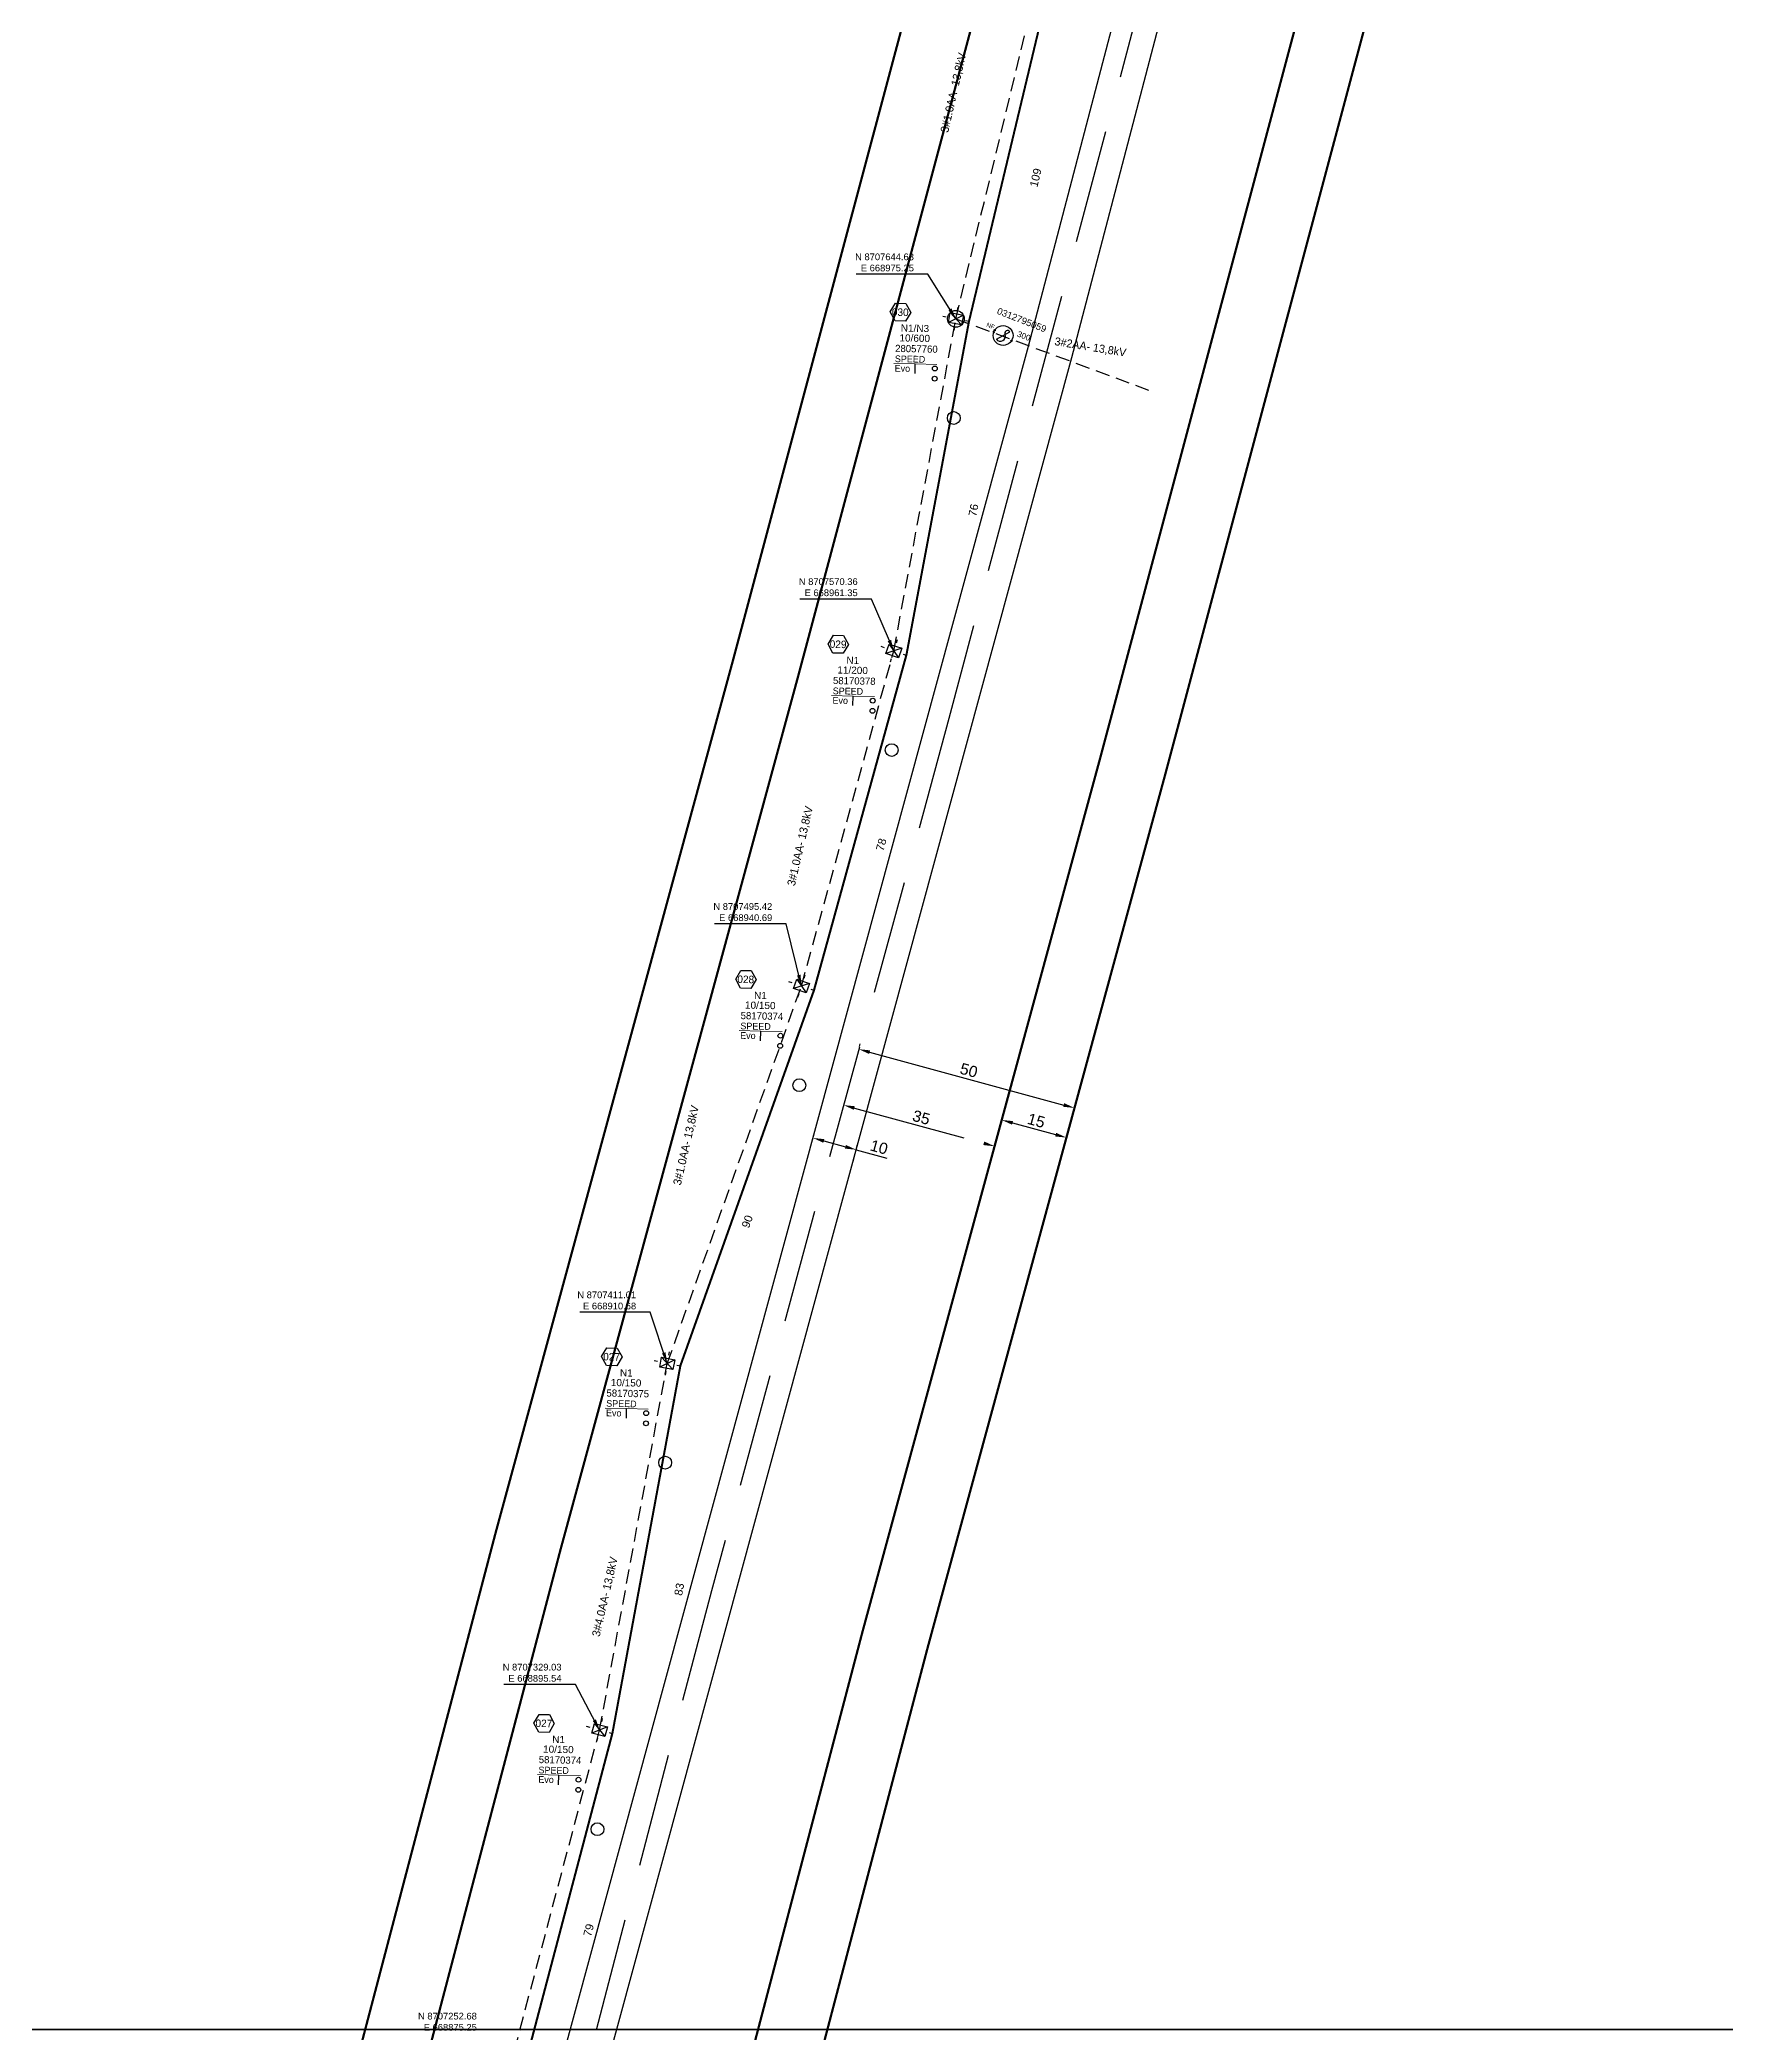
# Model space of a CAD drawing. Header units: millimetres. Extents: x -215 to 3236, y 776 to 3361.
# Drawn here: x 1613.4 to 1990.4, y 2461.7 to 2907.3 of the extents above; entities that cross this region are included whole.
import ezdxf
from ezdxf.enums import TextEntityAlignment as Align

# ---------------------------------------------------------------- set-up
doc = ezdxf.new("R2010")
doc.units = ezdxf.units.MM
doc.linetypes.add('DASHEDX2', pattern=[38.1, 25.4, -12.7])
doc.linetypes.add('HIDDEN2', pattern=[4.7625, 3.175, -1.5875])
for name, color, linetype in [('0_FAIXA_DOMINIO_INVENTARIO_DNIT', 254, 'DASHEDX2'), ('CHAVES', 3, 'Continuous'), ('COTAGEM', 1, 'Continuous'), ('DISTANCIA', 7, 'Continuous'), ('Estradas Geral -Dezembro 2017$0$Eixo Estrada', 6, 'Continuous'), ('Estradas Geral -Dezembro 2017$0$RUAS', 253, 'Continuous'), ('ID', 252, 'Continuous'), ('Loc. Geo', 240, 'Continuous'), ('MT', 3, 'HIDDEN2'), ('OCUPANTE', 7, 'Continuous'), ('POSTE', 7, 'Continuous'), ('POSTES', 7, 'Continuous'), ('TEXTO', 7, 'Continuous')]:
    doc.layers.add(name, color=color, linetype=linetype)
doc.layers.add('faixa n edificavel', color=7, linetype='DASHEDX2', true_color=0x7aafdf)
doc.layers.add('Fibra', color=1, linetype='Continuous', lineweight=40)
doc.layers.add('LAYER INVISIVEL', color=50, linetype='Continuous', plot=False)
doc.styles.add('Letra Tecnica', font='GOTHIC.TTF')
doc.styles.get("Standard").update_dxf_attribs({"font": 'arial.ttf'})
doc.dimstyles.new('EVO', dxfattribs={"dimtxt": 1.8, "dimasz": 3.5, "dimexe": 1.75, "dimexo": 0.875, "dimgap": 0.875, "dimtad": 1, "dimdec": 0, "dimdsep": 46, "dimlunit": 6, "dimtxsty": 'Standard', "dimcen": 3.5, "dimse1": 1, "dimse2": 1, "dimsd1": 1, "dimsd2": 1, "dimadec": 0, "dimazin": 0, "dimtfac": 1, "dimtdec": 0, "dimtmove": 0, "dimatfit": 3, "dimfxl": 1.75, "dimtolj": 1, "dimtzin": 0, "dimarcsym": 0})
doc.dimstyles.new('ISO-25', dxfattribs={"dimtxt": 2.5, "dimasz": 2.5, "dimexe": 1.25, "dimexo": 0.625, "dimtad": 1, "dimtxsty": 'Standard', "dimcen": 2.5, "dimadec": 0, "dimazin": 0, "dimtfac": 1, "dimtmove": 0, "dimatfit": 3, "dimfxl": 1, "dimarcsym": 0})

# ---------------------------------------------------------------- blocks, each defined once
blk = doc.blocks.new('*U41')
at = {"layer": 'COTAGEM', "linetype": 'ByBlock'}
blk.add_lwpolyline([(-10151, 1221), (-11299, -766), (-13594, -766), (-14741, 1221), (-13594, 3209), (-11299, 3209)], close=True, dxfattribs=at)
at = {"layer": 'LAYER INVISIVEL'}
for p, q in [((-2139, 519), (-2917, 708)), ((442, 1819), (631, 2597)), ((-442, -1819), (-631, -2597)), ((2139, -519), (2917, -708))]:
    blk.add_line(p, q, dxfattribs=at)
for centre, radius in [((-4469, -11217), 544), ((-4469, -13492), 544), ((0, -22187), 1432)]:
    blk.add_circle(centre, radius, dxfattribs=at)
at = {"layer": 'OCUPANTE', "lineweight": 5}
for p, q in [((-8890, -10282), (-13695, -10282)), ((-4084, -10282), (-8890, -10282))]:
    blk.add_line(p, q, dxfattribs=at)
at = {"layer": 'OCUPANTE'}
blk.add_line((-8890, -12431), (-8890, -10282), dxfattribs=at)
at = {"layer": 'POSTES'}
for p, q in [((-1722, -735), (-1193, 1442)), ((1722, 735), (-1722, -735)), ((-1193, 1442), (1722, 735)), ((-1193, 1442), (1193, -1442)), ((1722, 735), (1193, -1442)), ((1193, -1442), (-1722, -735))]:
    blk.add_line(p, q, dxfattribs=at)
at = {"layer": 'COTAGEM', "style": 'Letra Tecnica'}
blk.add_attdef('N', text='', height=1680, dxfattribs=at).set_placement((-12486, 2902), align=Align.MIDDLE_CENTER)
at = {"layer": 'ID', "style": 'Letra Tecnica'}
blk.add_attdef('ID', text='', height=1600, dxfattribs=at).set_placement((-13453, -5293), align=Align.MIDDLE_LEFT)
at = {"layer": 'OCUPANTE', "style": 'Letra Tecnica'}
for tag, p in [('E6', (232, 10940)), ('E5', (-13464, -6276)), ('E3', (-13464, -8467)), ('E4', (-8658, -8467)), ('E1', (-13464, -10616)), ('E2', (-8658, -10616))]:
    blk.add_attdef(tag, p, '', height=1500, dxfattribs=at)
at = {"layer": 'TEXTO'}
for tag, p in [('REDE', (-9117, -708)), ('MODELO', (-9117, -2916))]:
    blk.add_attdef(tag, text='', height=1600, dxfattribs=at).set_placement(p, align=Align.MIDDLE_CENTER)
blk = doc.blocks.new('*D76')
at = {"layer": 'Defpoints', "color": 0, "transparency": 16777216}
for p in [(1753.8, 2611.25, -25.08), (1767.18, 2608.78), (1738.66, 2529.27, -25.08)]:
    blk.add_point(p, dxfattribs=at)
at = {"layer": 'DISTANCIA', "color": 0, "transparency": 16777216, "insert": (1756.48, 2560.73), "char_height": 1.8, "attachment_point": 5, "rotation": 79.5338}
blk.add_mtext('\\A1;83', dxfattribs=at)
blk = doc.blocks.new('*U43')
at = {"layer": 'COTAGEM', "linetype": 'ByBlock'}
blk.add_lwpolyline([(-10151, 1221), (-11299, -766), (-13594, -766), (-14741, 1221), (-13594, 3209), (-11299, 3209)], close=True, dxfattribs=at)
at = {"layer": 'LAYER INVISIVEL'}
for p, q in [((-2173, 353), (-2962, 482)), ((300, 1848), (429, 2637)), ((-300, -1848), (-429, -2637)), ((2173, -353), (2962, -482))]:
    blk.add_line(p, q, dxfattribs=at)
for centre, radius in [((-4469, -11217), 544), ((-4469, -13492), 544), ((0, -22187), 1432)]:
    blk.add_circle(centre, radius, dxfattribs=at)
at = {"layer": 'OCUPANTE', "lineweight": 5}
for p, q in [((-8890, -10282), (-13695, -10282)), ((-4084, -10282), (-8890, -10282))]:
    blk.add_line(p, q, dxfattribs=at)
at = {"layer": 'OCUPANTE'}
blk.add_line((-8890, -12431), (-8890, -10282), dxfattribs=at)
at = {"layer": 'POSTES'}
for p, q in [((-1660, -865), (-1301, 1346)), ((1660, 865), (-1660, -865)), ((-1301, 1346), (1660, 865)), ((-1301, 1346), (1301, -1346)), ((1660, 865), (1301, -1346)), ((1301, -1346), (-1660, -865))]:
    blk.add_line(p, q, dxfattribs=at)
at = {"layer": 'COTAGEM', "style": 'Letra Tecnica'}
blk.add_attdef('N', text='', height=1680, dxfattribs=at).set_placement((-12486, 2902), align=Align.MIDDLE_CENTER)
at = {"layer": 'ID', "style": 'Letra Tecnica'}
blk.add_attdef('ID', text='', height=1600, dxfattribs=at).set_placement((-13453, -5293), align=Align.MIDDLE_LEFT)
at = {"layer": 'OCUPANTE', "style": 'Letra Tecnica'}
for tag, p in [('E6', (232, 10940)), ('E5', (-13464, -6276)), ('E3', (-13464, -8467)), ('E4', (-8658, -8467)), ('E1', (-13464, -10616)), ('E2', (-8658, -10616))]:
    blk.add_attdef(tag, p, '', height=1500, dxfattribs=at)
at = {"layer": 'TEXTO'}
for tag, p in [('REDE', (-9117, -708)), ('MODELO', (-9117, -2916))]:
    blk.add_attdef(tag, text='', height=1600, dxfattribs=at).set_placement(p, align=Align.MIDDLE_CENTER)
blk = doc.blocks.new('*D77')
at = {"layer": 'Defpoints', "color": 0, "transparency": 16777216}
for p in [(1783.81, 2695.65, -25.08), (1791.37, 2692.97), (1753.8, 2611.25, -25.08)]:
    blk.add_point(p, dxfattribs=at)
at = {"layer": 'DISTANCIA', "color": 0, "transparency": 16777216, "insert": (1771.7, 2642.99), "char_height": 1.8, "attachment_point": 5, "rotation": 70.4256}
blk.add_mtext('\\A1;90', dxfattribs=at)
blk = doc.blocks.new('*U11')
at = {"layer": 'COTAGEM', "linetype": 'ByBlock'}
blk.add_lwpolyline([(-10151, 1221), (-11299, -766), (-13594, -766), (-14741, 1221), (-13594, 3209), (-11299, 3209)], close=True, dxfattribs=at)
at = {"layer": 'LAYER INVISIVEL'}
for p, q in [((-2102, 654), (-2866, 891)), ((556, 1788), (794, 2551)), ((-556, -1788), (-794, -2551)), ((2102, -654), (2866, -891))]:
    blk.add_line(p, q, dxfattribs=at)
for centre, radius in [((-4469, -11217), 544), ((-4469, -13492), 544), ((0, -22187), 1432)]:
    blk.add_circle(centre, radius, dxfattribs=at)
at = {"layer": 'OCUPANTE', "lineweight": 5}
for p, q in [((-8890, -10282), (-13695, -10282)), ((-4084, -10282), (-8890, -10282))]:
    blk.add_line(p, q, dxfattribs=at)
at = {"layer": 'OCUPANTE'}
blk.add_line((-8890, -12431), (-8890, -10282), dxfattribs=at)
at = {"layer": 'POSTES'}
for p, q in [((-1765, -624), (-1100, 1515)), ((1765, 624), (-1765, -624)), ((-1100, 1515), (1765, 624)), ((-1100, 1515), (1100, -1515)), ((1765, 624), (1100, -1515)), ((1100, -1515), (-1765, -624))]:
    blk.add_line(p, q, dxfattribs=at)
at = {"layer": 'COTAGEM', "style": 'Letra Tecnica'}
blk.add_attdef('N', text='', height=1680, dxfattribs=at).set_placement((-12486, 2902), align=Align.MIDDLE_CENTER)
at = {"layer": 'ID', "style": 'Letra Tecnica'}
blk.add_attdef('ID', text='', height=1600, dxfattribs=at).set_placement((-13453, -5293), align=Align.MIDDLE_LEFT)
at = {"layer": 'OCUPANTE', "style": 'Letra Tecnica'}
for tag, p in [('E6', (232, 10940)), ('E5', (-13464, -6276)), ('E3', (-13464, -8467)), ('E4', (-8658, -8467)), ('E1', (-13464, -10616)), ('E2', (-8658, -10616))]:
    blk.add_attdef(tag, p, '', height=1500, dxfattribs=at)
at = {"layer": 'TEXTO'}
for tag, p in [('REDE', (-9117, -708)), ('MODELO', (-9117, -2916))]:
    blk.add_attdef(tag, text='', height=1600, dxfattribs=at).set_placement(p, align=Align.MIDDLE_CENTER)
blk = doc.blocks.new('*D73')
at = {"layer": 'Defpoints', "color": 0, "transparency": 16777216}
for p in [(1804.47, 2770.6, -25.08), (1814.7, 2767.78), (1783.81, 2695.65, -25.08)]:
    blk.add_point(p, dxfattribs=at)
at = {"layer": 'DISTANCIA', "color": 0, "transparency": 16777216, "insert": (1801.67, 2727.27), "char_height": 1.8, "attachment_point": 5, "rotation": 74.587}
blk.add_mtext('\\A1;78', dxfattribs=at)
blk = doc.blocks.new('*D74')
at = {"layer": 'Defpoints', "color": 0, "transparency": 16777216}
for p in [(1818.37, 2844.86, -25.08), (1831.66, 2842.38), (1804.47, 2770.6, -25.08)]:
    blk.add_point(p, dxfattribs=at)
at = {"layer": 'DISTANCIA', "color": 0, "transparency": 16777216, "insert": (1822.3, 2802.07), "char_height": 1.8, "attachment_point": 5, "rotation": 79.4006}
blk.add_mtext('\\A1;76', dxfattribs=at)
blk = doc.blocks.new('*U44')
at = {"layer": 'COTAGEM', "linetype": 'ByBlock'}
blk.add_lwpolyline([(-10151, 1221), (-11299, -766), (-13594, -766), (-14741, 1221), (-13594, 3209), (-11299, 3209)], close=True, dxfattribs=at)
at = {"layer": 'LAYER INVISIVEL'}
for p, q in [((-2172, 358), (-2961, 489)), ((305, 1847), (435, 2636)), ((-305, -1847), (-435, -2636)), ((2172, -358), (2961, -489))]:
    blk.add_line(p, q, dxfattribs=at)
for centre, radius in [((-4469, -11217), 544), ((-4469, -13492), 544), ((0, -22187), 1432)]:
    blk.add_circle(centre, radius, dxfattribs=at)
at = {"layer": 'OCUPANTE', "lineweight": 5}
for p, q in [((-8890, -10282), (-13695, -10282)), ((-4084, -10282), (-8890, -10282))]:
    blk.add_line(p, q, dxfattribs=at)
at = {"layer": 'OCUPANTE'}
blk.add_line((-8890, -12431), (-8890, -10282), dxfattribs=at)
at = {"layer": 'POSTES'}
for p, q in [((-1662, -861), (-1298, 1349)), ((1662, 861), (-1662, -861)), ((-1298, 1349), (1662, 861)), ((-1298, 1349), (1298, -1349)), ((1662, 861), (1298, -1349)), ((1298, -1349), (-1662, -861))]:
    blk.add_line(p, q, dxfattribs=at)
blk.add_circle((0, 0), 1872, dxfattribs=at)
at = {"layer": 'COTAGEM', "style": 'Letra Tecnica'}
blk.add_attdef('N', text='', height=1680, dxfattribs=at).set_placement((-12486, 2902), align=Align.MIDDLE_CENTER)
at = {"layer": 'ID', "style": 'Letra Tecnica'}
blk.add_attdef('ID', text='', height=1600, dxfattribs=at).set_placement((-13453, -5293), align=Align.MIDDLE_LEFT)
at = {"layer": 'OCUPANTE', "style": 'Letra Tecnica'}
for tag, p in [('E6', (232, 10940)), ('E5', (-13464, -6276)), ('E3', (-13464, -8467)), ('E4', (-8658, -8467)), ('E1', (-13464, -10616)), ('E2', (-8658, -10616))]:
    blk.add_attdef(tag, p, '', height=1500, dxfattribs=at)
at = {"layer": 'TEXTO'}
for tag, p in [('REDE', (-9117, -708)), ('MODELO', (-9117, -2916))]:
    blk.add_attdef(tag, text='', height=1600, dxfattribs=at).set_placement(p, align=Align.MIDDLE_CENTER)
blk = doc.blocks.new('*D75')
at = {"layer": 'Defpoints', "color": 0, "transparency": 16777216}
for p in [(1844.1, 2951.03, -25.08), (1855.47, 2948.28), (1818.37, 2844.86, -25.08)]:
    blk.add_point(p, dxfattribs=at)
at = {"layer": 'DISTANCIA', "color": 0, "transparency": 16777216, "insert": (1836.21, 2876.43), "char_height": 1.8, "attachment_point": 5, "rotation": 76.3807}
blk.add_mtext('\\A1;109', dxfattribs=at)
blk = doc.blocks.new('*U3')
at = {"layer": 'CHAVES'}
h = blk.add_hatch(dxfattribs=at)
h.set_pattern_fill('ANSI31', color=256)
h.set_pattern_definition([(45, (-1286.40375, 399.43742), (-0.088388348, 0.088388348), [])])
h.paths.add_polyline_path([(-140, 0, 1), (140, 0, 1)])
h = blk.add_hatch(dxfattribs=at)
h.set_pattern_fill('ANSI31', color=256, angle=349.78703)
h.set_pattern_definition([(34.787034, (3199.01163, 228.53242), (-0.071315966, 0.102659792), [])])
h.paths.add_polyline_path([(4254, -393, 1), (4535, -393, 1)])
blk.add_line((1100, -1295), (3330, 1295), dxfattribs=at)
for centre, radius in [((35, 393), 140), ((2215, 0), 2215), ((4394, -393), 140)]:
    blk.add_circle(centre, radius, dxfattribs=at)
for centre, radius, start, end in [((1723, -366), 1119, 236.16406, 42.62723), ((2943, 839), 598, 49.73922, 228.36927)]:
    blk.add_arc(centre, radius, start, end, dxfattribs=at)
at = {"layer": 'CHAVES', "ltscale": 0.01}
for tag, p, height in [('COD', (7, 2627), 1500), ('STA', (5851, 2275), 1000), ('CORR', (0, -3941), 1300)]:
    blk.add_attdef(tag, p, '', height=height, dxfattribs=at)
at = {"layer": 'CHAVES', "ltscale": 0.01, "flags": 1}
blk.add_attdef('CODPATR_CH', (5807, 998), '', height=1000, dxfattribs=at)
at = {"layer": 'CHAVES'}
blk.add_attdef('ELO', (9351, 2275), '', height=1000, dxfattribs=at)
blk = doc.blocks.new('*D87')
at = {"layer": 'Defpoints', "color": 0, "transparency": 16777216}
for p in [(1738.66, 2529.27, -25.08), (1749.22, 2526.46), (1718.37, 2452.91, -25.08)]:
    blk.add_point(p, dxfattribs=at)
at = {"layer": 'DISTANCIA', "color": 0, "transparency": 16777216, "insert": (1736.22, 2484.52), "char_height": 1.8, "attachment_point": 5, "rotation": 75.122}
blk.add_mtext('\\A1;79', dxfattribs=at)
blk = doc.blocks.new('*U51')
blk.add_lwpolyline([(0, 447.69), (782.35, 447.69), (782.35, 0), (0, 0)], close=True)
at = {"color": 252, "style": 'Letra Tecnica'}
for tag, p in [('NP', (751.81, 65.13)), ('NT', (751.81, 53.82))]:
    blk.add_attdef(tag, text='', height=3, dxfattribs=at).set_placement(p, align=Align.TOP_LEFT)
at = {"style": 'Letra Tecnica'}
blk.add_attdef('N', text='', height=25, dxfattribs=at).set_placement((724.91, 31.49), align=Align.TOP_LEFT)
blk = doc.blocks.new('*D91')
at = {"layer": 'COTAGEM', "color": 0, "linetype": 'DASHEDX2', "lineweight": -2, "transparency": 16777216}
for p, q in [((1785.71, 2659.08), (1786.74, 2662.87)), ((1788.82, 2661.01), (1793.65, 2659.69)), ((1795.35, 2656.45), (1796.39, 2660.24)), ((1796.06, 2659.04), (1802.9, 2657.17))]:
    blk.add_line(p, q, dxfattribs=at)
at = {"layer": 'COTAGEM', "color": 0, "linetype": 'DASHEDX2', "transparency": 16777216}
for points in [[(1788.93, 2661.41), (1788.71, 2660.6), (1786.41, 2661.66)], [(1793.76, 2660.1), (1793.54, 2659.29), (1796.06, 2659.04)]]:
    blk.add_solid(points, dxfattribs=at)
at = {"layer": 'Defpoints', "color": 0, "linetype": 'DASHEDX2', "transparency": 16777216}
for p in [(1785.54, 2658.48), (1795.19, 2655.85), (1796.06, 2659.04)]:
    blk.add_point(p, dxfattribs=at)
at = {"layer": 'COTAGEM', "color": 0, "linetype": 'DASHEDX2', "transparency": 16777216, "insert": (1801.18, 2659.61), "char_height": 2.5, "attachment_point": 5, "rotation": 344.7687}
blk.add_mtext('10', dxfattribs=at)
blk = doc.blocks.new('*D88')
at = {"layer": 'COTAGEM', "color": 0, "linetype": 'DASHEDX2', "lineweight": -2, "transparency": 16777216}
for p, q in [((1793.09, 2668.43), (1792.92, 2667.81)), ((1795.66, 2668.36), (1824.61, 2660.48)), ((1826.85, 2659.22), (1826.69, 2658.62))]:
    blk.add_line(p, q, dxfattribs=at)
at = {"layer": 'COTAGEM', "color": 0, "linetype": 'DASHEDX2', "transparency": 16777216}
for points in [[(1795.77, 2668.76), (1795.55, 2667.96), (1793.25, 2669.02)], [(1824.71, 2660.88), (1824.5, 2660.08), (1827.02, 2659.82)]]:
    blk.add_solid(points, dxfattribs=at)
at = {"layer": 'Defpoints', "color": 0, "linetype": 'DASHEDX2', "transparency": 16777216}
for p in [(1793.25, 2669.03), (1827.02, 2659.82), (1827.02, 2659.82)]:
    blk.add_point(p, dxfattribs=at)
at = {"layer": 'COTAGEM', "color": 0, "linetype": 'DASHEDX2', "transparency": 16777216, "insert": (1810.63, 2666.25), "char_height": 2.5, "attachment_point": 5, "rotation": 344.7687}
blk.add_mtext('35', dxfattribs=at)
blk = doc.blocks.new('*D92')
at = {"layer": 'COTAGEM', "color": 0, "linetype": 'DASHEDX2', "lineweight": -2, "transparency": 16777216}
for p, q in [((1828.78, 2666.3), (1828.95, 2666.9)), ((1831.03, 2665.04), (1840.68, 2662.41)), ((1843.25, 2662.36), (1843.42, 2662.96))]:
    blk.add_line(p, q, dxfattribs=at)
at = {"layer": 'COTAGEM', "color": 0, "linetype": 'DASHEDX2', "transparency": 16777216}
for points in [[(1831.14, 2665.44), (1830.92, 2664.64), (1828.62, 2665.7)], [(1840.79, 2662.82), (1840.57, 2662.01), (1843.09, 2661.76)]]:
    blk.add_solid(points, dxfattribs=at)
at = {"layer": 'Defpoints', "color": 0, "linetype": 'DASHEDX2', "transparency": 16777216}
for p in [(1828.62, 2665.7), (1843.09, 2661.76), (1843.09, 2661.76)]:
    blk.add_point(p, dxfattribs=at)
at = {"layer": 'COTAGEM', "color": 0, "linetype": 'DASHEDX2', "transparency": 16777216, "insert": (1836.35, 2665.56), "char_height": 2.5, "attachment_point": 5, "rotation": 344.7755}
blk.add_mtext('15', dxfattribs=at)
blk = doc.blocks.new('*D93')
at = {"layer": 'Defpoints', "color": 0, "transparency": 16777216}
for p in [(1796.65, 2681.52), (1844.89, 2668.39), (1844.89, 2668.39)]:
    blk.add_point(p, dxfattribs=at)
at = {"layer": 'Loc. Geo', "color": 0, "lineweight": -2, "transparency": 16777216}
for p, q in [((1796.81, 2682.12), (1796.98, 2682.72)), ((1799.06, 2680.86), (1842.48, 2669.04)), ((1845.06, 2668.99), (1845.22, 2669.59))]:
    blk.add_line(p, q, dxfattribs=at)
at = {"layer": 'Loc. Geo', "color": 0, "transparency": 16777216}
for points in [[(1799.17, 2681.26), (1798.95, 2680.46), (1796.65, 2681.52)], [(1842.59, 2669.45), (1842.37, 2668.64), (1844.89, 2668.39)]]:
    blk.add_solid(points, dxfattribs=at)
at = {"layer": 'Loc. Geo', "color": 0, "transparency": 16777216, "insert": (1821.27, 2676.79), "char_height": 2.5, "attachment_point": 5, "rotation": 344.7755}
blk.add_mtext('50', dxfattribs=at)

msp = doc.modelspace()

# ---------------------------------------------------------------- linework, layer by layer
at = {"layer": '0_FAIXA_DOMINIO_INVENTARIO_DNIT', "linetype": 'DASHEDX2', "const_width": 0.5}
for points in [[(2012.853, 3360.286), (1915.121, 2988.126), (1850.577, 2746.386), (1797.502, 2551.368), (1702.716, 2190.412), (1674.269, 2082.811), (1664.15, 2037.403), (1641.546, 1945.521), (1615.061, 1845.544), (1577.146, 1699.775), (1519.087, 1480.056), (1463.869, 1272.064), (1415.41, 1087.737)], [(1939.796, 3357.683), (1847.453, 3006.044), (1782.989, 2764.606), (1729.877, 2569.449), (1635.027, 2208.247), (1606.244, 2099.376), (1595.993, 2053.379), (1573.721, 1962.846), (1547.355, 1863.317), (1509.434, 1717.527), (1451.421, 1497.979), (1396.191, 1289.944), (1347.711, 1105.535)]]:
    msp.add_lwpolyline(points, dxfattribs=at)
at = {"layer": 'Estradas Geral -Dezembro 2017$0$Eixo Estrada', "linetype": 'DASHEDX2'}
msp.add_lwpolyline([(1975.983, 3357.683), (1881.287, 2997.085), (1816.783, 2755.496), (1763.689, 2560.409), (1668.871, 2199.329), (1640.256, 2091.094), (1630.072, 2045.391), (1607.633, 1954.184), (1581.208, 1854.43), (1543.29, 1708.651), (1485.254, 1489.018), (1430.03, 1281.004), (1381.56, 1096.636)], dxfattribs=at)
at = {"layer": 'Estradas Geral -Dezembro 2017$0$RUAS'}
for points in [[(1620.019, 2022.583), (1639.634, 2106.136), (1653.211, 2158.615), (1713.148, 2392.597), (1834.629, 2838.761), (1970.615, 3357.683)], [(1629.754, 2020.298), (1649.344, 2103.741), (1662.896, 2156.122), (1722.816, 2390.043), (1844.291, 2836.179), (1980.952, 3357.683)]]:
    msp.add_lwpolyline(points, dxfattribs=at)
at = {"layer": 'faixa n edificavel', "color": 143, "linetype": 'DASHEDX2', "true_color": 0x7aafdf, "const_width": 0.5}
msp.add_lwpolyline([(1924.288, 3357.683), (1832.953, 3009.884), (1768.506, 2768.511), (1715.385, 2573.324), (1620.522, 2212.069), (1591.667, 2102.926), (1581.388, 2056.803), (1559.187, 1966.559), (1532.846, 1867.125), (1494.925, 1721.331), (1436.92, 1501.819), (1381.689, 1293.775), (1333.204, 1109.349)], dxfattribs=at)
at = {"layer": 'faixa n edificavel', "color": 143, "true_color": 0x7aafdf, "const_width": 0.5}
msp.add_lwpolyline([(2027.678, 3357.683), (2027.362, 3356.478), (1929.622, 2984.286), (1865.06, 2742.482), (1811.993, 2547.494), (1717.221, 2186.59), (1688.846, 2079.262), (1678.755, 2033.98), (1656.08, 1941.809), (1629.569, 1841.735), (1591.656, 1695.971), (1533.587, 1476.216), (1478.372, 1268.233), (1429.917, 1083.923)], dxfattribs=at)
at = {"layer": 'Fibra'}
for p, q in [((1821.323, 2844.312), (1845.914, 2947.379)), ((1807.321, 2769.643), (1821.323, 2844.312)), ((1786.66, 2694.701), (1807.321, 2769.643)), ((1756.752, 2610.702), (1786.66, 2694.701)), ((1741.557, 2528.495), (1756.752, 2610.702)), ((1722.164, 2455), (1741.557, 2528.495))]:
    msp.add_line(p, q, dxfattribs=at)
at = {"layer": 'MT'}
for p, q in [((1818.373, 2844.864), (1844.096, 2951.032)), ((1804.475, 2770.596), (1818.373, 2844.864)), ((1818.373, 2844.864), (1861.464, 2828.936)), ((1783.814, 2695.654), (1804.475, 2770.596)), ((1753.801, 2611.247), (1783.814, 2695.654)), ((1738.657, 2529.266), (1753.801, 2611.247)), ((1718.372, 2452.914), (1738.657, 2529.266))]:
    msp.add_line(p, q, dxfattribs=at)

# ---------------------------------------------------------------- block references
for p in [(1432.122, 2462.309), (1355.222, 2014.622)]:
    msp.add_blockref('*U51', p)
ref = msp.add_blockref('*U3', (1826.864, 2841.948), dxfattribs=dict(xscale=0.0009999999999999987, yscale=0.0009999999999999987, zscale=0.0009999999999999987, rotation=338.576261021374))
ref.add_attrib('COD', '0312795059', (1827.412, 2846.034), dxfattribs={"layer": 'CHAVES', "ltscale": 0.01, "height": 1.5, "rotation": 338.57626})
ref.add_attrib('STA', 'NF', (1825.082, 2843.16), dxfattribs={"layer": 'CHAVES', "ltscale": 0.01, "height": 1, "rotation": 338.57626})
ref.add_attrib('CORR', '300', (1831.921, 2840.977), dxfattribs={"layer": 'CHAVES', "ltscale": 0.01, "height": 1.3, "rotation": 338.57626})
at = {"layer": 'POSTE'}
ref = msp.add_blockref('*U44', (1818.373, 2844.864), dxfattribs=dict(at, xscale=0.001, yscale=0.001, zscale=0.001, rotation=358.7705005782111))
ref.add_attrib('N', '030', dxfattribs={"layer": 'COTAGEM', "height": 1.68, "rotation": 358.7705, "style": 'Letra Tecnica'}).set_placement((1805.917, 2846.353), align=Align.MIDDLE_CENTER)
ref.add_attrib('MODELO', '10/600', dxfattribs={"layer": 'TEXTO', "height": 1.6, "rotation": 358.7705}).set_placement((1809.161, 2840.544), align=Align.MIDDLE_CENTER)
ref.add_attrib('REDE', 'N1/N3', dxfattribs={"layer": 'TEXTO', "height": 1.6, "rotation": 358.7705}).set_placement((1809.209, 2842.753), align=Align.MIDDLE_CENTER)
ref.add_attrib('ID', '28057760', dxfattribs={"layer": 'ID', "height": 1.6, "rotation": 358.7705, "style": 'Letra Tecnica'}).set_placement((1804.775, 2838.261), align=Align.MIDDLE_LEFT)
ref.add_attrib('E1', 'Evo', (1804.653, 2833.068), dxfattribs={"layer": 'OCUPANTE', "height": 1.5, "rotation": 358.7705, "style": 'Letra Tecnica'})
ref.add_attrib('E3', 'SPEED', (1804.699, 2835.188), dxfattribs={"layer": 'OCUPANTE', "height": 1.5, "rotation": 358.7705, "style": 'Letra Tecnica'})
ref = msp.add_blockref('*U11', (1804.475, 2770.596), dxfattribs=dict(at, xscale=0.001, yscale=0.001, zscale=0.001, rotation=358.7705005782111))
ref.add_attrib('N', '029', dxfattribs={"layer": 'COTAGEM', "height": 1.68, "rotation": 358.7705, "style": 'Letra Tecnica'}).set_placement((1792.018, 2772.085), align=Align.MIDDLE_CENTER)
ref.add_attrib('MODELO', '11/200', dxfattribs={"layer": 'TEXTO', "height": 1.6, "rotation": 358.7705}).set_placement((1795.263, 2766.276), align=Align.MIDDLE_CENTER)
ref.add_attrib('REDE', 'N1', dxfattribs={"layer": 'TEXTO', "height": 1.6, "rotation": 358.7705}).set_placement((1795.311, 2768.485), align=Align.MIDDLE_CENTER)
ref.add_attrib('ID', '58170378', dxfattribs={"layer": 'ID', "height": 1.6, "rotation": 358.7705, "style": 'Letra Tecnica'}).set_placement((1790.877, 2763.993), align=Align.MIDDLE_LEFT)
ref.add_attrib('E1', 'Evo', (1790.755, 2758.8), dxfattribs={"layer": 'OCUPANTE', "height": 1.5, "rotation": 358.7705, "style": 'Letra Tecnica'})
ref.add_attrib('E3', 'SPEED', (1790.8, 2760.92), dxfattribs={"layer": 'OCUPANTE', "height": 1.5, "rotation": 358.7705, "style": 'Letra Tecnica'})
ref = msp.add_blockref('*U11', (1783.814, 2695.654), dxfattribs=dict(at, xscale=0.001, yscale=0.001, zscale=0.001, rotation=358.7705005782111))
ref.add_attrib('N', '028', dxfattribs={"layer": 'COTAGEM', "height": 1.68, "rotation": 358.7705, "style": 'Letra Tecnica'}).set_placement((1771.358, 2697.143), align=Align.MIDDLE_CENTER)
ref.add_attrib('MODELO', '10/150', dxfattribs={"layer": 'TEXTO', "height": 1.6, "rotation": 358.7705}).set_placement((1774.603, 2691.334), align=Align.MIDDLE_CENTER)
ref.add_attrib('REDE', 'N1', dxfattribs={"layer": 'TEXTO', "height": 1.6, "rotation": 358.7705}).set_placement((1774.65, 2693.543), align=Align.MIDDLE_CENTER)
ref.add_attrib('ID', '58170374', dxfattribs={"layer": 'ID', "height": 1.6, "rotation": 358.7705, "style": 'Letra Tecnica'}).set_placement((1770.216, 2689.051), align=Align.MIDDLE_LEFT)
ref.add_attrib('E1', 'Evo', (1770.094, 2683.858), dxfattribs={"layer": 'OCUPANTE', "height": 1.5, "rotation": 358.7705, "style": 'Letra Tecnica'})
ref.add_attrib('E3', 'SPEED', (1770.14, 2685.978), dxfattribs={"layer": 'OCUPANTE', "height": 1.5, "rotation": 358.7705, "style": 'Letra Tecnica'})
ref = msp.add_blockref('*U43', (1753.801, 2611.247), dxfattribs=dict(at, xscale=0.001, yscale=0.001, zscale=0.001, rotation=358.7705005782111))
ref.add_attrib('N', '027', dxfattribs={"layer": 'COTAGEM', "height": 1.68, "rotation": 358.7705, "style": 'Letra Tecnica'}).set_placement((1741.344, 2612.736), align=Align.MIDDLE_CENTER)
ref.add_attrib('MODELO', '10/150', dxfattribs={"layer": 'TEXTO', "height": 1.6, "rotation": 358.7705}).set_placement((1744.589, 2606.927), align=Align.MIDDLE_CENTER)
ref.add_attrib('REDE', 'N1', dxfattribs={"layer": 'TEXTO', "height": 1.6, "rotation": 358.7705}).set_placement((1744.637, 2609.136), align=Align.MIDDLE_CENTER)
ref.add_attrib('ID', '58170375', dxfattribs={"layer": 'ID', "height": 1.6, "rotation": 358.7705, "style": 'Letra Tecnica'}).set_placement((1740.203, 2604.645), align=Align.MIDDLE_LEFT)
ref.add_attrib('E1', 'Evo', (1740.081, 2599.451), dxfattribs={"layer": 'OCUPANTE', "height": 1.5, "rotation": 358.7705, "style": 'Letra Tecnica'})
ref.add_attrib('E3', 'SPEED', (1740.126, 2601.571), dxfattribs={"layer": 'OCUPANTE', "height": 1.5, "rotation": 358.7705, "style": 'Letra Tecnica'})
ref = msp.add_blockref('*U41', (1738.657, 2529.266), dxfattribs=dict(at, xscale=0.001, yscale=0.001, zscale=0.001, rotation=358.7705005782111))
ref.add_attrib('N', '027', dxfattribs={"layer": 'COTAGEM', "height": 1.68, "rotation": 358.7705, "style": 'Letra Tecnica'}).set_placement((1726.2, 2530.755), align=Align.MIDDLE_CENTER)
ref.add_attrib('MODELO', '10/150', dxfattribs={"layer": 'TEXTO', "height": 1.6, "rotation": 358.7705}).set_placement((1729.445, 2524.946), align=Align.MIDDLE_CENTER)
ref.add_attrib('REDE', 'N1', dxfattribs={"layer": 'TEXTO', "height": 1.6, "rotation": 358.7705}).set_placement((1729.492, 2527.155), align=Align.MIDDLE_CENTER)
ref.add_attrib('ID', '58170374', dxfattribs={"layer": 'ID', "height": 1.6, "rotation": 358.7705, "style": 'Letra Tecnica'}).set_placement((1725.058, 2522.663), align=Align.MIDDLE_LEFT)
ref.add_attrib('E1', 'Evo', (1724.937, 2517.47), dxfattribs={"layer": 'OCUPANTE', "height": 1.5, "rotation": 358.7705, "style": 'Letra Tecnica'})
ref.add_attrib('E3', 'SPEED', (1724.982, 2519.59), dxfattribs={"layer": 'OCUPANTE', "height": 1.5, "rotation": 358.7705, "style": 'Letra Tecnica'})

# ---------------------------------------------------------------- texts
at = {"layer": 'Loc. Geo', "char_height": 1.5, "attachment_point": 9}
for s, insert in [('N 8707644.63\\PE 668975.25', (1808.982, 2855.453)), ('N 8707570.36\\PE 668961.35', (1796.395, 2782.822)), ('N 8707495.42\\PE 668940.69', (1777.282, 2710.162)), ('N 8707411.01\\PE 668910.68', (1746.84, 2623.314)), ('N 8707329.03\\PE 668895.54', (1730.144, 2540.052)), ('N 8707252.68\\PE 668875.25', (1711.205, 2462.007))]:
    msp.add_mtext(s, dxfattribs=dict(at, insert=insert))
at = {"layer": 'MT', "style": 'Letra Tecnica'}
for s, rotation, p in [('3#1.0AA- 13,8kV', 77.12319, (1816.62, 2886.378)), ('3#2AA- 13,8kV', 350.77547, (1840.33, 2838.997)), ('3#1.0AA- 13,8kV', 77.12319, (1782.33, 2717.902)), ('3#1.0AA- 13,8kV', 77.12319, (1756.821, 2650.972)), ('3#4.0AA- 13,8kV', 77.12319, (1738.673, 2550.015))]:
    msp.add_text(s, height=1.8, rotation=rotation, dxfattribs=at).set_placement(p)

# ---------------------------------------------------------------- dimensions: what is measured, and where the dimension line sits
at = {"layer": 'COTAGEM', "color": 242, "linetype": 'DASHEDX2', "true_color": 0xcd2027}
dim = msp.add_linear_dim(base=(1827.018, 2659.821), p1=(1793.251, 2669.03), p2=(1827.018, 2659.822), angle=164.76867, dimstyle='ISO-25', dxfattribs=at)
dim.commit()
dim.dimension.update_dxf_attribs({"geometry": '*D88', "text_midpoint": (1810.632, 2666.254)})
dim = msp.add_aligned_dim(p1=(1828.617, 2665.697), p2=(1843.09, 2661.758), distance=0, dimstyle='ISO-25', dxfattribs=at)
dim.commit()
dim.dimension.update_dxf_attribs({"geometry": '*D92', "text_midpoint": (1836.353, 2665.562)})
dim = msp.add_linear_dim(base=(1796.058, 2659.037), p1=(1785.542, 2658.478), p2=(1795.191, 2655.851), angle=164.76867, dimstyle='ISO-25', dxfattribs=at)
dim.commit()
dim.dimension.update_dxf_attribs({"geometry": '*D91', "text_midpoint": (1800.683, 2657.777), "dimtype": 160})
at = {"layer": 'DISTANCIA'}
for base, p1, p2, angle, picture, middle in [((1855.468, 2948.277, 25.082), (1818.373, 2844.864), (1844.096, 2951.032), 76.38072, '*D75', (1837.958, 2876.007, 25.082)), ((1831.665, 2842.376, 25.082), (1804.475, 2770.596), (1818.373, 2844.864), 79.40057, '*D74', (1824.06, 2801.739, 25.082)), ((1814.697, 2767.777, 25.082), (1783.814, 2695.654), (1804.475, 2770.596), 74.587, '*D73', (1803.399, 2726.797, 25.082)), ((1791.37, 2692.967, 25.082), (1753.801, 2611.247), (1783.814, 2695.654), 70.42562, '*D77', (1773.386, 2642.39, 25.082)), ((1767.176, 2608.776, 25.082), (1738.657, 2529.266), (1753.801, 2611.247), 79.53379, '*D76', (1758.242, 2560.409, 25.082)), ((1749.222, 2526.459, 25.082), (1718.372, 2452.914), (1738.657, 2529.266), 75.12195, '*D87', (1737.957, 2484.057, 25.082))]:
    dim = msp.add_linear_dim(base=base, p1=p1, p2=p2, angle=angle, dimstyle='EVO', dxfattribs=at)
    dim.commit()
    dim.dimension.update_dxf_attribs({"geometry": picture, "text_midpoint": middle, "dimtype": 161})
at = {"layer": 'Loc. Geo', "color": 242, "true_color": 0xcd2027}
dim = msp.add_aligned_dim(p1=(1796.65, 2681.518), p2=(1844.895, 2668.388), distance=0, dimstyle='ISO-25', dxfattribs=at)
dim.commit()
dim.dimension.update_dxf_attribs({"geometry": '*D93', "text_midpoint": (1821.272, 2676.788)})

# ---------------------------------------------------------------- leaders
at = {"layer": 'Loc. Geo', "annotation_type": 0, "has_hookline": 1, "hookline_direction": 1}
for points, text_width in [([(1818.373, 2844.864), (1812.107, 2854.828), (1809.607, 2854.828)], 12.912), ([(1804.475, 2770.596), (1799.52, 2782.197), (1797.02, 2782.197)], 12.911), ([(1783.814, 2695.654), (1780.407, 2709.537), (1777.907, 2709.537)], 12.896), ([(1753.801, 2611.247), (1749.965, 2622.689), (1747.465, 2622.689)], 12.622), ([(1738.657, 2529.266), (1733.269, 2539.427), (1730.769, 2539.427)], 12.912)]:
    msp.add_leader(points, dimstyle='ISO-25', dxfattribs=dict(at, text_width=text_width))

doc.saveas('drawing.dxf')
